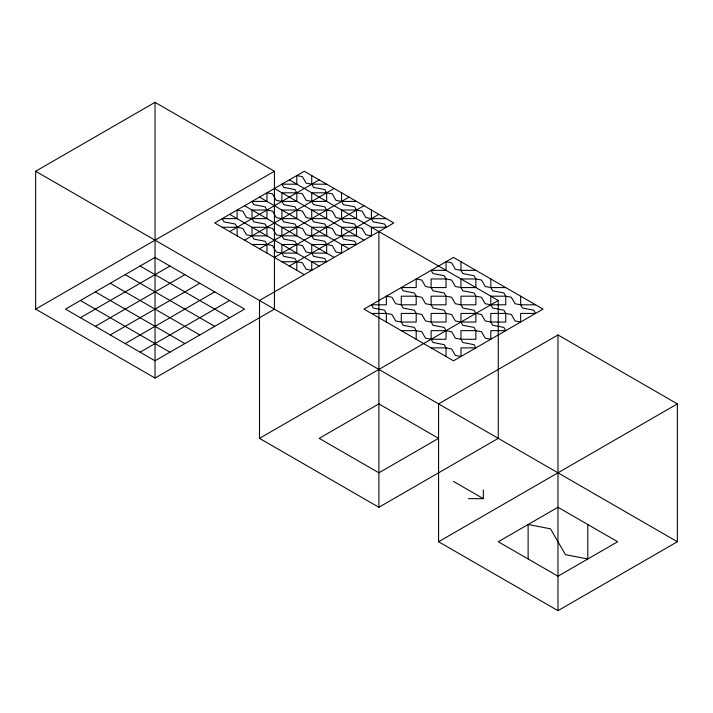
<?xml version="1.0" encoding="UTF-8"?>
<svg xmlns="http://www.w3.org/2000/svg" width="713" height="713" viewBox="0 0 713 713"><rect width="100%" height="100%" fill="white"/><g stroke="black" fill="none" stroke-linecap="round" stroke-linejoin="round"><path stroke-width="1.07" d="M35.65 171.254L155.033 102.333L274.425 171.254L274.425 309.112L155.033 378.042L35.65 309.112L35.65 171.254L677.35 541.746L677.35 403.888L557.967 334.958L438.575 403.888L438.575 541.746L557.967 610.667L677.35 541.746M35.65 309.112L274.425 171.254M80.417 317.731L169.961 266.038M229.648 231.573L319.192 179.872M95.346 326.349L184.881 274.648M244.577 240.183L334.112 188.49M110.265 334.958L199.809 283.266M259.496 248.801L349.04 197.109M125.194 343.577L214.729 291.884M274.425 257.42L363.96 205.727M140.113 352.195L229.648 300.494M289.344 266.038L378.888 214.337M259.496 438.352L498.271 300.494L498.271 438.352L378.888 507.282L259.496 438.352L259.496 300.494L393.808 222.955L304.273 171.263L214.729 222.955L304.273 274.648M438.575 541.746L677.35 403.888M326.652 184.186L311.733 184.186L306.135 183.107L302.401 176.646L296.804 175.567L296.804 184.186L281.885 184.186L283.747 187.412L294.941 189.569L296.804 192.795L296.804 201.414L281.885 201.414L276.288 200.335L272.553 193.874L266.956 192.795L266.956 201.414L252.037 201.414L253.899 204.649L265.093 206.797L266.956 210.032L266.956 218.65L252.037 218.65L246.44 217.572L242.714 211.11L237.117 210.032L237.117 218.65L222.189 218.65L224.06 221.877L235.245 224.034L237.117 227.26L237.117 235.878M356.5 201.414L341.58 201.414L335.983 200.335L332.249 193.874L326.652 192.795L311.733 192.795L311.733 201.414L313.595 204.649L324.789 206.797L326.652 210.032L326.652 218.65L311.733 218.65L306.135 217.572L302.401 211.11L296.804 210.032L281.885 210.032L281.885 218.65L283.747 221.877L294.941 224.034L296.804 227.26L296.804 235.878L281.885 235.878L276.288 234.8L272.553 228.338L266.956 227.26L252.037 227.26L252.037 235.878L253.899 239.113L265.093 241.261L266.956 244.497L266.956 253.115M386.348 218.65L371.42 218.65L365.831 217.572L362.097 211.11L356.5 210.032L341.58 210.032L341.58 218.65L343.443 221.877L354.637 224.034L356.5 227.26L356.5 235.878L341.58 235.878L335.983 234.8L332.249 228.338L326.652 227.26L311.733 227.26L311.733 235.878L313.595 239.113L324.789 241.261L326.652 244.497L326.652 253.115L311.733 253.115L306.135 252.037L302.401 245.575L296.804 244.497L281.885 244.497L281.885 253.115L283.747 256.341L294.941 258.498L296.804 261.724L296.804 270.343M222.189 227.26L237.117 227.26L242.714 228.338L246.44 234.8L252.037 235.878L266.956 235.878L266.956 227.26L265.093 224.034L253.899 221.877L252.037 218.65L252.037 210.032L266.956 210.032L272.553 211.11L276.288 217.572L281.885 218.65L296.804 218.65L296.804 210.032L294.941 206.797L283.747 204.649L281.885 201.414L281.885 192.795L296.804 192.795L302.401 193.874L306.135 200.335L311.733 201.414L326.652 201.414L326.652 192.795L324.789 189.569L313.595 187.412L311.733 184.186L311.733 175.567M252.037 244.497L266.956 244.497L272.553 245.575L276.288 252.037L281.885 253.115L296.804 253.115L296.804 244.497L294.941 241.261L283.747 239.113L281.885 235.878L281.885 227.26L296.804 227.26L302.401 228.338L306.135 234.8L311.733 235.878L326.652 235.878L326.652 227.26L324.789 224.034L313.595 221.877L311.733 218.65L311.733 210.032L326.652 210.032L332.249 211.11L335.983 217.572L341.58 218.65L356.5 218.65L356.5 210.032L354.637 206.797L343.443 204.649L341.58 201.414L341.58 192.795M281.885 261.724L296.804 261.724L302.401 262.803L306.135 269.264L311.733 270.343L311.733 261.724L326.652 261.724L324.789 258.498L313.595 256.341L311.733 253.115L311.733 244.497L326.652 244.497L332.249 245.575L335.983 252.037L341.58 253.115L341.58 244.497L356.5 244.497L354.637 241.261L343.443 239.113L341.58 235.878L341.58 227.26L356.5 227.26L362.097 228.338L365.831 234.8L371.42 235.878L371.42 227.26L386.348 227.26L384.485 224.034L373.291 221.877L371.42 218.65L371.42 210.032M475.883 270.343L460.963 270.343L455.366 269.264L451.632 262.803L446.044 261.724L446.044 270.343L431.115 270.343L432.978 273.569L444.172 275.726L446.044 278.961L446.044 287.571L431.115 287.571L425.518 286.501L421.793 280.04L416.196 278.961L416.196 287.571L401.267 287.571L403.139 290.806L414.324 292.963L416.196 296.189L416.196 304.808L401.267 304.808L395.67 303.729L391.945 297.268L386.348 296.189L386.348 304.808L371.42 304.808L373.291 308.034L384.485 310.191L386.348 313.426L386.348 322.035M505.731 287.571L490.811 287.571L485.214 286.501L481.48 280.04L475.883 278.961L460.963 278.961L460.963 287.571L462.826 290.806L474.02 292.963L475.883 296.189L475.883 304.808L460.963 304.808L455.366 303.729L451.632 297.268L446.044 296.189L431.115 296.189L431.115 304.808L432.978 308.034L444.172 310.191L446.044 313.426L446.044 322.035L431.115 322.035L425.518 320.957L421.793 314.495L416.196 313.426L401.267 313.426L401.267 322.035L403.139 325.271L414.324 327.419L416.196 330.654L416.196 339.272M535.579 304.808L520.659 304.808L515.062 303.729L511.328 297.268L505.731 296.189L490.811 296.189L490.811 304.808L492.674 308.034L503.868 310.191L505.731 313.426L505.731 322.035L490.811 322.035L485.214 320.957L481.48 314.495L475.883 313.426L460.963 313.426L460.963 322.035L462.826 325.271L474.02 327.419L475.883 330.654L475.883 339.272L460.963 339.272L455.366 338.194L451.632 331.732L446.044 330.654L431.115 330.654L431.115 339.272L432.978 342.498L444.172 344.655L446.044 347.882L446.044 356.5M371.42 313.426L386.348 313.426L391.945 314.495L395.67 320.957L401.267 322.035L416.196 322.035L416.196 313.426L414.324 310.191L403.139 308.034L401.267 304.808L401.267 296.189L416.196 296.189L421.793 297.268L425.518 303.729L431.115 304.808L446.044 304.808L446.044 296.189L444.172 292.963L432.978 290.806L431.115 287.571L431.115 278.961L446.044 278.961L451.632 280.04L455.366 286.501L460.963 287.571L475.883 287.571L475.883 278.961L474.02 275.726L462.826 273.569L460.963 270.343L460.963 261.724M401.267 330.654L416.196 330.654L421.793 331.732L425.518 338.194L431.115 339.272L446.044 339.272L446.044 330.654L444.172 327.419L432.978 325.271L431.115 322.035L431.115 313.426L446.044 313.426L451.632 314.495L455.366 320.957L460.963 322.035L475.883 322.035L475.883 313.426L474.02 310.191L462.826 308.034L460.963 304.808L460.963 296.189L475.883 296.189L481.48 297.268L485.214 303.729L490.811 304.808L505.731 304.808L505.731 296.189L503.868 292.963L492.674 290.806L490.811 287.571L490.811 278.961M431.115 347.882L446.044 347.882L451.632 348.96L455.366 355.422L460.963 356.5L460.963 347.882L475.883 347.882L474.02 344.655L462.826 342.498L460.963 339.272L460.963 330.654L475.883 330.654L481.48 331.732L485.214 338.194L490.811 339.272L490.811 330.654L505.731 330.654L503.868 327.419L492.674 325.271L490.811 322.035L490.811 313.426L505.731 313.426L511.328 314.495L515.062 320.957L520.659 322.035L520.659 313.426L535.579 313.426L533.716 310.191L522.522 308.034L520.659 304.808L520.659 296.189M468.423 498.663L483.352 498.663L483.352 490.045M289.344 179.872L498.271 300.494M274.425 188.49L363.96 240.183M259.496 197.109L349.04 248.801M244.577 205.727L334.112 257.42M229.648 214.337L319.192 266.038M140.113 266.038L229.648 317.731M125.194 274.648L214.729 326.349M110.265 283.266L199.809 334.958M453.504 481.435L483.352 498.663M95.346 291.884L184.881 343.577M80.417 300.494L169.961 352.195M587.806 524.51L587.806 558.974L565.427 554.669L550.498 528.814L528.119 524.51L528.119 558.974M557.967 334.958L557.967 610.667M378.888 231.565L378.888 507.282M155.033 102.333L155.033 378.042M155.033 257.42L65.498 309.112L155.033 360.805L244.577 309.112L155.033 257.42M453.504 257.42L363.96 309.112L453.504 360.805L543.039 309.112L453.504 257.42M378.888 403.888L319.192 438.352L378.888 472.817L438.575 438.352L378.888 403.888M557.967 507.282L498.271 541.746L557.967 576.202L617.654 541.746L557.967 507.282"/></g></svg>
